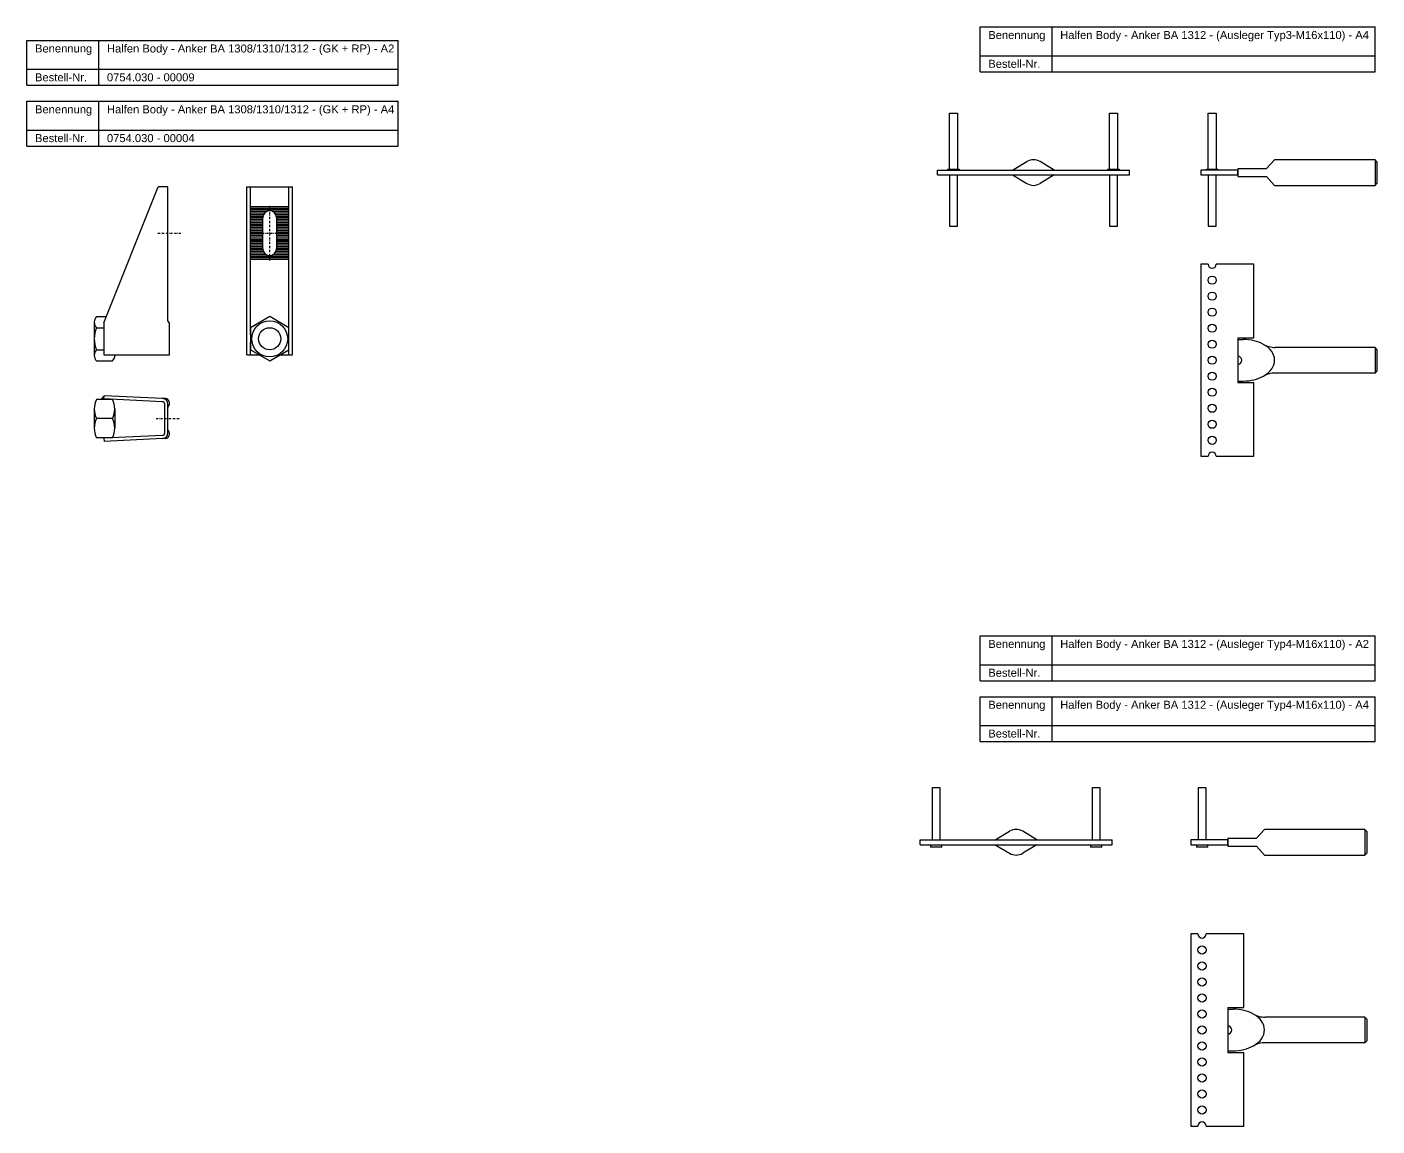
# Model space of a CAD drawing. Header units: millimetres. Extents: x 2107 to 3187, y -481 to 859.
# Drawn here: x 2307 to 3151, y -481 to 205 of the extents above; entities that cross this region are included whole.
import ezdxf

# ---------------------------------------------------------------- set-up
doc = ezdxf.new("R2010")
doc.units = ezdxf.units.MM
doc.header["$LTSCALE"] = 10
doc.linetypes.add('STRICHPUNKT2', pattern=[0.5, 0.25, -0.125, 0, -0.125])
doc.layers.add('HALFEN', color=2, linetype='Continuous')
doc.styles.add('ARIAL50', font='ARIAL.TTF', dxfattribs={"height": 5})

msp = doc.modelspace()

# ---------------------------------------------------------------- hatches: boundary and pattern name
at = {"layer": 'HALFEN'}
msp.add_hatch(color=256, dxfattribs=at).paths.add_polyline_path([(2355.28, -25.02), (2353.21, -27.28), (2355.18, -27.28), (2355.18, -27.02)])

# ---------------------------------------------------------------- linework, layer by layer
for p, q in [((2902.76, 205.38), (3149.46, 205.38)), ((2902.76, 177.38), (2902.76, 205.38)), ((2947.72, 177.38), (2947.72, 205.38)), ((3149.46, 177.38), (3149.46, 205.38)), ((2307.12, 196.95), (2538.94, 196.95)), ((2307.12, 168.95), (2307.12, 196.95)), ((2352.08, 168.95), (2352.08, 196.95)), ((2538.94, 168.95), (2538.94, 196.95)), ((2902.76, 187.38), (3149.46, 187.38)), ((2307.12, 178.95), (2538.94, 178.95)), ((2902.76, 177.38), (3149.46, 177.38)), ((2307.12, 168.95), (2538.94, 168.95)), ((2307.12, 158.95), (2538.94, 158.95)), ((2307.12, 130.95), (2307.12, 158.95)), ((2352.08, 130.95), (2352.08, 158.95)), ((2538.94, 130.95), (2538.94, 158.95)), ((2883.5, 116.63), (2883.5, 151.63)), ((2883.5, 151.63), (2888.5, 151.63)), ((2888.5, 151.63), (2888.5, 116.63)), ((2983.5, 116.63), (2983.5, 151.63)), ((2983.5, 151.63), (2988.5, 151.63)), ((2988.5, 151.63), (2988.5, 116.63)), ((3045.16, 116.63), (3045.16, 151.63)), ((3045.16, 151.63), (3050.16, 151.63)), ((3050.16, 151.63), (3050.16, 116.63)), ((2307.12, 140.95), (2538.94, 140.95)), ((2307.12, 130.95), (2538.94, 130.95)), ((2923, 115.93), (2931.87, 121.28)), ((2949, 115.93), (2940.13, 121.28)), ((3081.66, 116.93), (3086.66, 122.43)), ((3149.44, 122.43), (3086.66, 122.43)), ((3149.44, 122.43), (3149.44, 106.43)), ((3150.66, 121.21), (3149.44, 122.43)), ((3150.66, 121.21), (3150.66, 107.66)), ((2876, 115.93), (2996, 115.93)), ((2876, 112.93), (2876, 115.93)), ((2876, 112.93), (2996, 112.93)), ((2882.5, 115.93), (2882.5, 116.63)), ((2882.5, 116.63), (2889.5, 116.63)), ((2883.5, 112.93), (2883.5, 80.93)), ((2888.5, 80.93), (2888.5, 112.93)), ((2889.5, 116.63), (2889.5, 115.93)), ((2923, 112.93), (2931.87, 107.58)), ((2949, 112.93), (2940.13, 107.58)), ((2982.5, 115.93), (2982.5, 116.63)), ((2982.5, 116.63), (2989.5, 116.63)), ((2983.5, 112.93), (2983.5, 80.93)), ((2988.5, 80.93), (2988.5, 112.93)), ((2989.5, 116.63), (2989.5, 115.93)), ((2996, 112.93), (2996, 115.93)), ((3063.66, 115.93), (3040.66, 115.93)), ((3040.66, 115.93), (3040.66, 112.93)), ((3040.66, 112.93), (3063.66, 112.93)), ((3044.16, 115.93), (3044.16, 116.63)), ((3044.16, 116.63), (3051.16, 116.63)), ((3045.16, 112.93), (3045.16, 80.93)), ((3050.16, 80.93), (3050.16, 112.93)), ((3051.16, 116.63), (3051.16, 115.93)), ((3063.66, 116.93), (3081.66, 116.93)), ((3063.66, 116.93), (3063.66, 111.93)), ((3063.66, 112.93), (3063.66, 115.93)), ((3063.66, 111.93), (3081.66, 111.93)), ((3081.66, 111.93), (3086.66, 106.43)), ((2355.18, 20.56), (2389.18, 105.56)), ((2395.18, 105.56), (2389.18, 105.56)), ((2395.18, 21.56), (2395.18, 105.56)), ((2444.51, 105.56), (2473.02, 105.56)), ((2444.51, 0.56), (2444.51, 105.56)), ((2446.76, 13.06), (2446.76, 105.56)), ((2470.76, 13.06), (2470.76, 105.56)), ((2473.02, 0.56), (2473.02, 105.56)), ((3086.66, 106.43), (3149.44, 106.43)), ((3145.32, 106.43), (3149.44, 106.43)), ((3149.44, 106.43), (3150.66, 107.66)), ((2470.76, 93.06), (2446.76, 93.06)), ((2470.76, 92.06), (2446.76, 92.06)), ((2470.76, 91.06), (2446.76, 91.06)), ((2456.76, 90.06), (2446.76, 90.06)), ((2455.52, 89.06), (2446.76, 89.06)), ((2454.89, 88.06), (2446.76, 88.06)), ((2454.58, 87.06), (2446.76, 87.06)), ((2454.51, 86.06), (2446.76, 86.06)), ((2454.51, 85.06), (2446.76, 85.06)), ((2454.51, 66.81), (2454.51, 86.31)), ((2470.76, 90.06), (2460.76, 90.06)), ((2470.76, 89.06), (2462, 89.06)), ((2470.76, 88.06), (2462.64, 88.06)), ((2470.76, 87.06), (2462.95, 87.06)), ((2463.01, 86.31), (2463.01, 66.81)), ((2470.76, 86.06), (2463.01, 86.06)), ((2470.76, 85.06), (2463.01, 85.06)), ((2454.51, 84.06), (2446.76, 84.06)), ((2454.51, 83.06), (2446.76, 83.06)), ((2454.51, 82.06), (2446.76, 82.06)), ((2454.51, 81.06), (2446.76, 81.06)), ((2454.51, 80.06), (2446.76, 80.06)), ((2454.51, 79.06), (2446.76, 79.06)), ((2454.51, 78.06), (2446.76, 78.06)), ((2454.51, 77.06), (2446.76, 77.06)), ((2454.51, 76.06), (2446.76, 76.06)), ((2470.76, 84.06), (2463.01, 84.06)), ((2470.76, 83.06), (2463.01, 83.06)), ((2470.76, 82.06), (2463.01, 82.06)), ((2470.76, 81.06), (2463.01, 81.06)), ((2470.76, 80.06), (2463.01, 80.06)), ((2470.76, 79.06), (2463.01, 79.06)), ((2470.76, 78.06), (2463.01, 78.06)), ((2470.76, 77.06), (2463.01, 77.06)), ((2470.76, 76.06), (2463.01, 76.06)), ((2883.5, 80.93), (2888.5, 80.93)), ((2983.5, 80.93), (2988.5, 80.93)), ((3045.16, 80.93), (3050.16, 80.93)), ((2454.51, 75.06), (2446.76, 75.06)), ((2454.51, 74.06), (2446.76, 74.06)), ((2446.76, 73.06), (2454.51, 73.06)), ((2454.51, 72.06), (2446.76, 72.06)), ((2454.51, 71.06), (2446.76, 71.06)), ((2454.51, 70.06), (2446.76, 70.06)), ((2454.51, 69.06), (2446.76, 69.06)), ((2454.51, 68.06), (2446.76, 68.06)), ((2470.76, 75.06), (2463.01, 75.06)), ((2470.76, 74.06), (2463.01, 74.06)), ((2463.01, 73.06), (2470.76, 73.06)), ((2470.76, 72.06), (2463.01, 72.06)), ((2470.76, 71.06), (2463.01, 71.06)), ((2470.76, 70.06), (2463.01, 70.06)), ((2470.76, 69.06), (2463.01, 69.06)), ((2470.76, 68.06), (2463.01, 68.06)), ((2454.51, 67.06), (2446.76, 67.06)), ((2454.58, 66.06), (2446.76, 66.06)), ((2454.89, 65.06), (2446.76, 65.06)), ((2455.52, 64.06), (2446.76, 64.06)), ((2456.76, 63.06), (2446.76, 63.06)), ((2470.76, 62.06), (2446.76, 62.06)), ((2470.76, 61.06), (2446.76, 61.06)), ((2470.76, 60.06), (2446.76, 60.06)), ((2470.76, 63.06), (2460.76, 63.06)), ((2470.76, 64.06), (2462, 64.06)), ((2470.76, 65.06), (2462.64, 65.06)), ((2470.76, 66.06), (2462.95, 66.06)), ((2470.76, 67.06), (2463.01, 67.06)), ((3045.11, 57.17), (3040.66, 57.17)), ((3040.66, 57.17), (3040.66, -62.83)), ((3073.66, 57.17), (3050.21, 57.17)), ((3073.66, 11.17), (3073.66, 57.17)), ((2349.18, 21.33), (2349.18, -0.22)), ((2349.18, 20.56), (2349.18, 0.56)), ((2349.18, 17.33), (2349.18, 3.78)), ((2350.58, 24.41), (2356.72, 24.41)), ((2350.58, 17.48), (2355.18, 17.48)), ((2355.18, 20.56), (2355.18, 0.56)), ((2396.18, 0.56), (2396.18, 20.56)), ((2458.76, 24.41), (2446.76, 17.48)), ((2446.76, 17.48), (2446.76, 3.63)), ((2470.76, 17.48), (2458.76, 24.41)), ((2470.76, 0.56), (2470.76, 17.48)), ((3063.66, 11.17), (3063.66, -16.83)), ((3063.66, 11.17), (3073.66, 11.17)), ((3063.66, 10.17), (3067.07, 10.17)), ((2350.58, 3.63), (2355.18, 3.63)), ((2355.18, 0.56), (2396.18, 0.56)), ((2361.98, 0.56), (2361.98, -0.22)), ((2444.51, 0.56), (2452.08, 0.56)), ((2446.76, 0.56), (2446.76, 8.06)), ((2446.76, 3.63), (2458.76, -3.3)), ((2458.76, -3.3), (2470.76, 3.63)), ((2465.44, 0.56), (2473.02, 0.56)), ((2470.76, 3.63), (2470.76, 8.06)), ((3149.44, 5.17), (3087.07, 5.17)), ((3149.44, 5.17), (3149.44, -10.83)), ((3150.66, 3.94), (3149.44, 5.17)), ((3150.66, 3.94), (3150.66, -9.61)), ((2350.58, -3.3), (2360.58, -3.3)), ((3063.66, -15.83), (3067.07, -15.83)), ((3063.66, -16.83), (3073.66, -16.83)), ((3073.66, -62.83), (3073.66, -16.83)), ((3149.44, -10.83), (3087.07, -10.83)), ((3149.44, -10.83), (3150.66, -9.61)), ((2355.28, -25.02), (2353.21, -27.28)), ((2355.18, -27.02), (2355.28, -25.02)), ((2391.85, -26.78), (2355.28, -25.02)), ((2349.18, -33.25), (2349.18, -45.3)), ((2360.58, -27.28), (2350.58, -27.28)), ((2391.75, -28.78), (2355.18, -27.02)), ((2355.18, -27.02), (2355.18, -27.28)), ((2361.98, -33.25), (2361.98, -45.3)), ((2393.67, -26.77), (2391.85, -26.78)), ((2393.18, -48.28), (2393.18, -30.28)), ((2395.18, -48.28), (2395.18, -30.28)), ((2360.58, -39.28), (2350.58, -39.28)), ((2391.75, -49.77), (2355.18, -51.54)), ((2360.58, -51.28), (2350.58, -51.28)), ((2355.18, -51.54), (2355.28, -53.53)), ((2391.85, -51.77), (2355.28, -53.53)), ((2393.67, -51.78), (2391.76, -51.78)), ((3040.66, -62.83), (3045.11, -62.83)), ((3050.21, -62.83), (3073.66, -62.83)), ((2902.76, -175.09), (3149.46, -175.09)), ((2902.76, -203.09), (2902.76, -175.09)), ((2947.72, -203.09), (2947.72, -175.09)), ((3149.46, -203.09), (3149.46, -175.09)), ((2902.76, -193.09), (3149.46, -193.09)), ((2902.76, -203.09), (3149.46, -203.09)), ((2902.76, -213.09), (3149.46, -213.09)), ((2902.76, -241.09), (2902.76, -213.09)), ((2947.72, -241.09), (2947.72, -213.09)), ((3149.46, -241.09), (3149.46, -213.09)), ((2902.76, -231.09), (3149.46, -231.09)), ((2902.76, -241.09), (3149.46, -241.09)), ((2872.66, -270.03), (2872.66, -302.53)), ((2877.66, -270.03), (2872.66, -270.03)), ((2877.66, -302.53), (2877.66, -270.03)), ((2972.66, -270.03), (2972.66, -302.53)), ((2977.66, -270.03), (2972.66, -270.03)), ((2977.66, -302.53), (2977.66, -270.03)), ((3038.86, -270.03), (3038.86, -302.53)), ((3043.86, -270.03), (3038.86, -270.03)), ((3043.86, -302.53), (3043.86, -270.03)), ((2865.16, -302.53), (2985.16, -302.53)), ((2865.16, -305.53), (2865.16, -302.53)), ((2912.16, -302.53), (2921.03, -297.18)), ((2938.16, -302.53), (2929.29, -297.18)), ((2985.16, -305.53), (2985.16, -302.53)), ((3057.36, -302.53), (3034.36, -302.53)), ((3034.36, -302.53), (3034.36, -305.53)), ((3057.36, -301.53), (3075.36, -301.53)), ((3057.36, -301.53), (3057.36, -306.53)), ((3057.36, -305.53), (3057.36, -302.53)), ((3075.36, -301.53), (3080.36, -296.03)), ((3143.14, -296.03), (3080.36, -296.03)), ((3143.14, -296.03), (3143.14, -312.03)), ((3144.36, -297.26), (3143.14, -296.03)), ((3144.36, -297.26), (3144.36, -310.8)), ((2865.16, -305.53), (2985.16, -305.53)), ((2871.66, -305.53), (2871.66, -307.03)), ((2878.66, -307.03), (2871.66, -307.03)), ((2878.66, -307.03), (2878.66, -305.53)), ((2912.16, -305.53), (2921.03, -310.88)), ((2938.16, -305.53), (2929.29, -310.88)), ((2971.66, -305.53), (2971.66, -307.03)), ((2978.66, -307.03), (2971.66, -307.03)), ((2978.66, -307.03), (2978.66, -305.53)), ((3034.36, -305.53), (3057.36, -305.53)), ((3037.86, -305.53), (3037.86, -307.03)), ((3037.86, -305.53), (3044.86, -305.53)), ((3044.86, -307.03), (3037.86, -307.03)), ((3044.86, -307.03), (3044.86, -305.53)), ((3057.36, -306.53), (3075.36, -306.53)), ((3075.36, -306.53), (3080.36, -312.03)), ((3080.36, -312.03), (3143.14, -312.03)), ((3139.01, -312.03), (3143.14, -312.03)), ((3143.14, -312.03), (3144.36, -310.8)), ((3038.81, -361.3), (3034.36, -361.3)), ((3034.36, -361.3), (3034.36, -481.3)), ((3067.36, -361.3), (3043.91, -361.3)), ((3067.36, -407.3), (3067.36, -361.3)), ((3057.36, -407.3), (3057.36, -435.3)), ((3057.36, -407.3), (3067.36, -407.3)), ((3057.36, -408.3), (3060.77, -408.3)), ((3143.14, -413.3), (3080.77, -413.3)), ((3143.14, -413.3), (3143.14, -429.3)), ((3144.36, -414.53), (3143.14, -413.3)), ((3144.36, -414.53), (3144.36, -428.07)), ((3143.14, -429.3), (3080.77, -429.3)), ((3143.14, -429.3), (3144.36, -428.07)), ((3057.36, -434.3), (3060.77, -434.3)), ((3057.36, -435.3), (3067.36, -435.3)), ((3067.36, -481.3), (3067.36, -435.3)), ((3034.36, -481.3), (3038.81, -481.3)), ((3043.91, -481.3), (3067.36, -481.3))]:
    msp.add_line(p, q, dxfattribs=at)
at = {"layer": 'HALFEN', "color": 1, "linetype": 'STRICHPUNKT2', "ltscale": 0.5}
for p, q in [((2458.76, 59.56), (2458.76, 93.56)), ((2388.93, 76.56), (2403.43, 76.56)), ((2451.51, 76.56), (2466.01, 76.56)), ((2387.93, -39.28), (2402.43, -39.28))]:
    msp.add_line(p, q, dxfattribs=at)
at = {"layer": 'HALFEN'}
for centre, radius in [((3047.66, 47.17), 2.55), ((3047.66, 37.17), 2.55), ((3047.66, 27.17), 2.55), ((2458.76, 10.56), 11.25), ((2458.76, 10.56), 6.92), ((3047.66, 17.17), 2.55), ((3047.66, 7.17), 2.55), ((3047.66, -2.83), 2.55), ((3047.66, -12.83), 2.55), ((3047.66, -22.83), 2.55), ((3047.66, -32.83), 2.55), ((3047.66, -42.83), 2.55), ((3047.66, -52.83), 2.55), ((3041.36, -371.3), 2.55), ((3041.36, -381.3), 2.55), ((3041.36, -391.3), 2.55), ((3041.36, -401.3), 2.55), ((3041.36, -411.3), 2.55), ((3041.36, -421.3), 2.55), ((3041.36, -431.3), 2.55), ((3041.36, -441.3), 2.55), ((3041.36, -451.3), 2.55), ((3041.36, -461.3), 2.55), ((3041.36, -471.3), 2.55)]:
    msp.add_circle(centre, radius, dxfattribs=at)
for centre, radius, start, end in [((2936, 114.43), 8, 58.89631, 121.10369), ((2936, 114.43), 8, 238.89631, 301.10369), ((2458.76, 86.31), 4.25, 0, 180), ((2458.76, 66.81), 4.25, 180, 0), ((3047.66, 57.17), 2.55, 180, 0), ((2354.11, 20.95), 4.95, 135.56071, 224.43929), ((2367.02, 10.56), 17.84, 157.15186, 202.84814), ((2396.18, 21.56), 1, 180, 270), ((2354.11, 0.16), 4.95, 135.56071, 224.43929), ((2357.05, 0.16), 4.95, 315.56071, 4.54784), ((3087.08, 20.19), 15.02, 240.68895, 269.96471), ((3063.66, -2.83), 2.55, 270, 90), ((3087.08, -25.86), 15.02, 90.03529, 119.31105), ((2362.74, -33.28), 13.56, 153.73167, 206.26833), ((2348.42, -33.28), 13.56, 333.73167, 26.26833), ((2391.68, -30.28), 1.5, 0, 90), ((2391.68, -30.28), 3.5, 0, 87.24188), ((2393.26, -29.66), 2.92, 317.95538, 81.94969), ((2396.21, -32.28), 1.04, 139.22049, 179.63671), ((2362.74, -45.28), 13.56, 153.73167, 206.26833), ((2348.42, -45.28), 13.56, 333.73167, 26.26833), ((2391.68, -48.28), 1.5, 270, 0), ((2391.68, -48.28), 3.5, 272.75812, 0), ((2393.26, -48.89), 2.92, 278.05031, 42.04462), ((2396.21, -46.26), 1.04, 180.36329, 220.77951), ((3047.66, -62.83), 2.55, 0, 180), ((2925.16, -304.03), 8, 58.89631, 121.10369), ((2925.16, -304.03), 8, 238.89631, 301.10369), ((3041.36, -361.3), 2.55, 180, 0), ((3080.78, -398.28), 15.02, 240.68895, 269.96471), ((3057.36, -421.3), 2.55, 270, 90), ((3080.78, -444.32), 15.02, 90.03529, 119.31105), ((3041.36, -481.3), 2.55, 0, 180)]:
    msp.add_arc(centre, radius, start, end, dxfattribs=at)
for centre, start_param, end_param in [((3067.07, -2.83), 7.151452, 7.853982), ((3067.07, -2.83), 5.414918, 7.151452), ((3067.07, -2.83), 4.712389, 5.414918), ((3060.77, -421.3), 7.151452, 7.853982), ((3060.77, -421.3), 5.414918, 7.151452), ((3060.77, -421.3), 4.712389, 5.414918)]:
    msp.add_ellipse(centre, major_axis=(19.6, 0), ratio=0.663426, start_param=start_param, end_param=end_param, dxfattribs=at)

# ---------------------------------------------------------------- texts
at = {"layer": 'HALFEN', "style": 'ARIAL50'}
for s, p in [('Benennung', (2907.76, 197.88)), ('Halfen Body - Anker BA 1312 - (Ausleger Typ3-M16x110) - A4', (2952.72, 197.88)), ('Benennung', (2312.12, 189.45)), ('Halfen Body - Anker BA 1308/1310/1312 - (GK + RP) - A2', (2357.08, 189.45)), ('Bestell-Nr.', (2907.76, 179.88)), ('Bestell-Nr.', (2312.12, 171.45)), ('0754.030 - 00009', (2357.08, 171.45)), ('Benennung', (2312.12, 151.45)), ('Halfen Body - Anker BA 1308/1310/1312 - (GK + RP) - A4', (2357.08, 151.45)), ('Bestell-Nr.', (2312.12, 133.45)), ('0754.030 - 00004', (2357.08, 133.45)), ('Benennung', (2907.76, -182.59)), ('Halfen Body - Anker BA 1312 - (Ausleger Typ4-M16x110) - A2', (2952.72, -182.59)), ('Bestell-Nr.', (2907.76, -200.59)), ('Benennung', (2907.76, -220.59)), ('Halfen Body - Anker BA 1312 - (Ausleger Typ4-M16x110) - A4', (2952.72, -220.59)), ('Bestell-Nr.', (2907.76, -238.59))]:
    msp.add_text(s, height=5, dxfattribs=at).set_placement(p)

doc.saveas('drawing.dxf')
